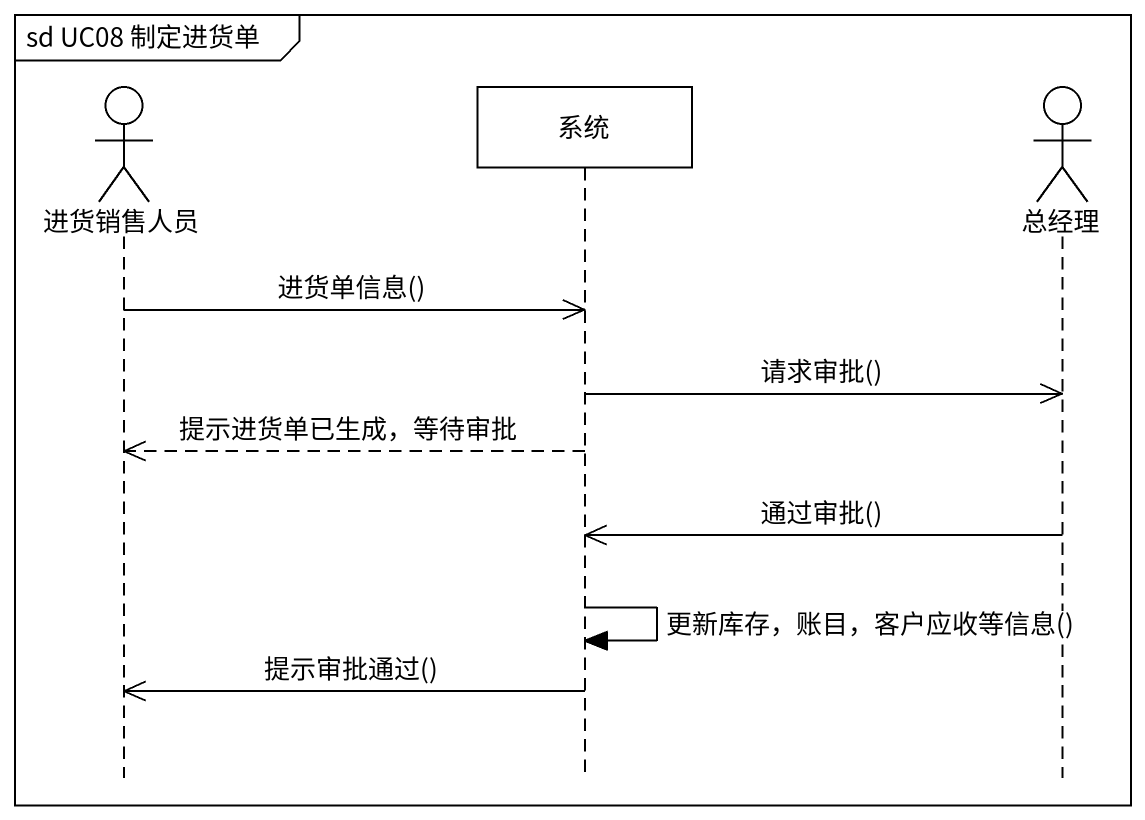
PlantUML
@startuml
mainframe sd UC08 制定进货单
hide footbox
actor 进货销售人员
participant 系统
actor 总经理

进货销售人员 ->> 系统 : 进货单信息()
系统 ->> 总经理 : 请求审批()
系统 -->> 进货销售人员 : 提示进货单已生成，等待审批
总经理 ->> 系统 : 通过审批()
系统 -> 系统 : 更新库存，账目，客户应收等信息()
系统 ->> 进货销售人员 : 提示审批通过()
@enduml
